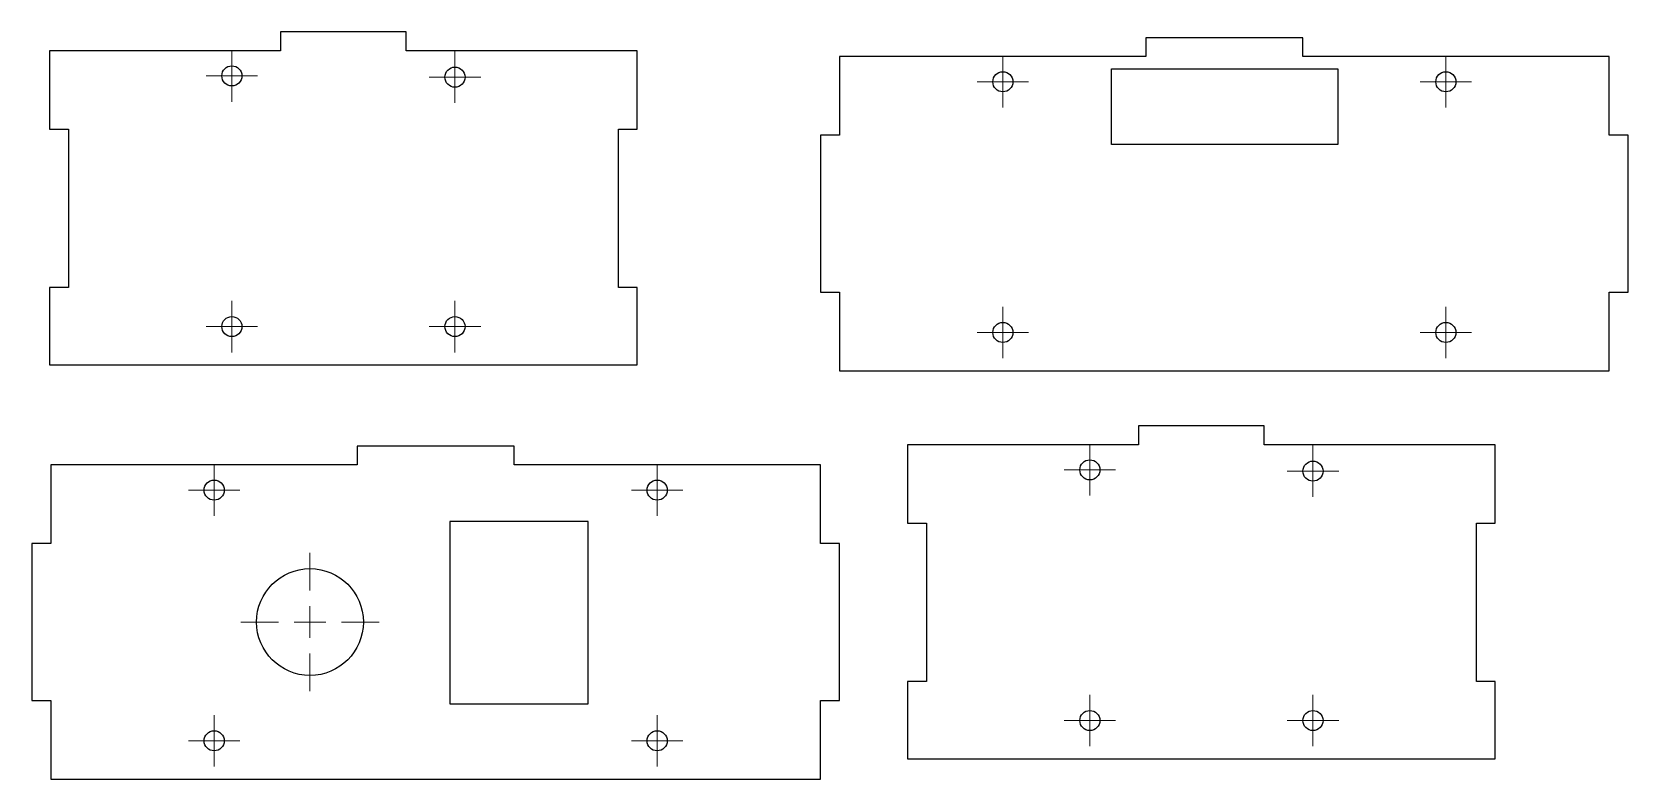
# Model space of a CAD drawing. Header units: millimetres. Extents: x 39 to 940, y 295 to 820.
# Drawn here: x 51.4 to 305.4, y 700.9 to 819.8 of the extents above; entities that cross this region are included whole.
import ezdxf

# ---------------------------------------------------------------- set-up
doc = ezdxf.new("R2010")
doc.units = ezdxf.units.MM

# ---------------------------------------------------------------- blocks, each defined once
blk = doc.blocks.new('SW_CENTERMARKSYMBOL_0')
at = {"color": 0, "linetype": 'Continuous', "lineweight": 18}
for p, q in [((0, 2.5), (0, 4.1)), ((-2.5, 0), (-4.1, 0)), ((0, 0), (-2.5, 0)), ((0, 0), (0, 2.5)), ((0, 0), (0, -2.5)), ((0, 0), (2.5, 0)), ((2.5, 0), (4.1, 0)), ((0, -2.5), (0, -4.1))]:
    blk.add_line(p, q, dxfattribs=at)
blk = doc.blocks.new('SW_CENTERMARKSYMBOL_1')
at = {"color": 0, "linetype": 'Continuous', "lineweight": 18}
for p, q in [((0, 2.5), (0, 4.1)), ((-2.5, 0), (-4.1, 0)), ((0, 0), (-2.5, 0)), ((0, 0), (0, 2.5)), ((0, 0), (0, -2.5)), ((0, 0), (2.5, 0)), ((2.5, 0), (4.1, 0)), ((0, -2.5), (0, -4.1))]:
    blk.add_line(p, q, dxfattribs=at)
blk = doc.blocks.new('SW_CENTERMARKSYMBOL_2')
at = {"color": 0, "linetype": 'Continuous', "lineweight": 18}
for p, q in [((0, 2.5), (0, 4.1)), ((-2.5, 0), (-4.1, 0)), ((0, 0), (-2.5, 0)), ((0, 0), (0, 2.5)), ((0, 0), (0, -2.5)), ((0, 0), (2.5, 0)), ((2.5, 0), (4.1, 0)), ((0, -2.5), (0, -4.1))]:
    blk.add_line(p, q, dxfattribs=at)
blk = doc.blocks.new('SW_CENTERMARKSYMBOL_3')
at = {"color": 0, "linetype": 'Continuous', "lineweight": 18}
for p, q in [((0, 2.5), (0, 4.1)), ((-2.5, 0), (-4.1, 0)), ((0, 0), (-2.5, 0)), ((0, 0), (0, 2.5)), ((0, 0), (0, -2.5)), ((0, 0), (2.5, 0)), ((2.5, 0), (4.1, 0)), ((0, -2.5), (0, -4.1))]:
    blk.add_line(p, q, dxfattribs=at)
blk = doc.blocks.new('SW_CENTERMARKSYMBOL_4')
at = {"color": 0, "linetype": 'Continuous', "lineweight": 18}
for p, q in [((0, 2.5), (0, 4.1)), ((-2.5, 0), (-4.1, 0)), ((0, 0), (-2.5, 0)), ((0, 0), (0, 2.5)), ((0, 0), (0, -2.5)), ((0, 0), (2.5, 0)), ((2.5, 0), (4.1, 0)), ((0, -2.5), (0, -4.1))]:
    blk.add_line(p, q, dxfattribs=at)
blk = doc.blocks.new('SW_CENTERMARKSYMBOL_5')
at = {"color": 0, "linetype": 'Continuous', "lineweight": 18}
for p, q in [((0, 2.5), (0, 4.1)), ((-2.5, 0), (-4.1, 0)), ((0, 0), (-2.5, 0)), ((0, 0), (0, 2.5)), ((0, 0), (0, -2.5)), ((0, 0), (2.5, 0)), ((2.5, 0), (4.1, 0)), ((0, -2.5), (0, -4.1))]:
    blk.add_line(p, q, dxfattribs=at)
blk = doc.blocks.new('SW_CENTERMARKSYMBOL_6')
at = {"color": 0, "linetype": 'Continuous', "lineweight": 18}
for p, q in [((0, 2.5), (0, 4.1)), ((-2.5, 0), (-4.1, 0)), ((0, 0), (-2.5, 0)), ((0, 0), (0, 2.5)), ((0, 0), (0, -2.5)), ((0, 0), (2.5, 0)), ((2.5, 0), (4.1, 0)), ((0, -2.5), (0, -4.1))]:
    blk.add_line(p, q, dxfattribs=at)
blk = doc.blocks.new('SW_CENTERMARKSYMBOL_7')
at = {"color": 0, "linetype": 'Continuous', "lineweight": 18}
for p, q in [((0, 2.5), (0, 4.1)), ((-2.5, 0), (-4.1, 0)), ((0, 0), (-2.5, 0)), ((0, 0), (0, 2.5)), ((0, 0), (0, -2.5)), ((0, 0), (2.5, 0)), ((2.5, 0), (4.1, 0)), ((0, -2.5), (0, -4.1))]:
    blk.add_line(p, q, dxfattribs=at)
blk = doc.blocks.new('SW_CENTERMARKSYMBOL_8')
at = {"color": 0, "linetype": 'Continuous', "lineweight": 18}
for p, q in [((0, 5), (0, 11)), ((-5, 0), (-11, 0)), ((0, 0), (-2.5, 0)), ((0, 0), (0, 2.5)), ((0, 0), (0, -2.5)), ((0, 0), (2.5, 0)), ((5, 0), (11, 0)), ((0, -5), (0, -11))]:
    blk.add_line(p, q, dxfattribs=at)
blk = doc.blocks.new('SW_CENTERMARKSYMBOL_9')
at = {"color": 0, "linetype": 'Continuous', "lineweight": 18}
for p, q in [((0, 2.5), (0, 4.1)), ((-2.5, 0), (-4.1, 0)), ((0, 0), (-2.5, 0)), ((0, 0), (0, 2.5)), ((0, 0), (0, -2.5)), ((0, 0), (2.5, 0)), ((2.5, 0), (4.1, 0)), ((0, -2.5), (0, -4.1))]:
    blk.add_line(p, q, dxfattribs=at)
blk = doc.blocks.new('SW_CENTERMARKSYMBOL_10')
at = {"color": 0, "linetype": 'Continuous', "lineweight": 18}
for p, q in [((0, 2.5), (0, 4.1)), ((-2.5, 0), (-4.1, 0)), ((0, 0), (-2.5, 0)), ((0, 0), (0, 2.5)), ((0, 0), (0, -2.5)), ((0, 0), (2.5, 0)), ((2.5, 0), (4.1, 0)), ((0, -2.5), (0, -4.1))]:
    blk.add_line(p, q, dxfattribs=at)
blk = doc.blocks.new('SW_CENTERMARKSYMBOL_11')
at = {"color": 0, "linetype": 'Continuous', "lineweight": 18}
for p, q in [((0, 2.5), (0, 4.1)), ((-2.5, 0), (-4.1, 0)), ((0, 0), (-2.5, 0)), ((0, 0), (0, 2.5)), ((0, 0), (0, -2.5)), ((0, 0), (2.5, 0)), ((2.5, 0), (4.1, 0)), ((0, -2.5), (0, -4.1))]:
    blk.add_line(p, q, dxfattribs=at)
blk = doc.blocks.new('SW_CENTERMARKSYMBOL_12')
at = {"color": 0, "linetype": 'Continuous', "lineweight": 18}
for p, q in [((0, 2.5), (0, 4.1)), ((-2.5, 0), (-4.1, 0)), ((0, 0), (-2.5, 0)), ((0, 0), (0, 2.5)), ((0, 0), (0, -2.5)), ((0, 0), (2.5, 0)), ((2.5, 0), (4.1, 0)), ((0, -2.5), (0, -4.1))]:
    blk.add_line(p, q, dxfattribs=at)
blk = doc.blocks.new('SW_CENTERMARKSYMBOL_13')
at = {"color": 0, "linetype": 'Continuous', "lineweight": 18}
for p, q in [((0, 2.5), (0, 4.1)), ((-2.5, 0), (-4.1, 0)), ((0, 0), (-2.5, 0)), ((0, 0), (0, 2.5)), ((0, 0), (0, -2.5)), ((0, 0), (2.5, 0)), ((2.5, 0), (4.1, 0)), ((0, -2.5), (0, -4.1))]:
    blk.add_line(p, q, dxfattribs=at)
blk = doc.blocks.new('SW_CENTERMARKSYMBOL_14')
at = {"color": 0, "linetype": 'Continuous', "lineweight": 18}
for p, q in [((0, 2.5), (0, 4.1)), ((-2.5, 0), (-4.1, 0)), ((0, 0), (-2.5, 0)), ((0, 0), (0, 2.5)), ((0, 0), (0, -2.5)), ((0, 0), (2.5, 0)), ((2.5, 0), (4.1, 0)), ((0, -2.5), (0, -4.1))]:
    blk.add_line(p, q, dxfattribs=at)
blk = doc.blocks.new('SW_CENTERMARKSYMBOL_15')
at = {"color": 0, "linetype": 'Continuous', "lineweight": 18}
for p, q in [((0, 2.5), (0, 4.1)), ((-2.5, 0), (-4.1, 0)), ((0, 0), (-2.5, 0)), ((0, 0), (0, 2.5)), ((0, 0), (0, -2.5)), ((0, 0), (2.5, 0)), ((2.5, 0), (4.1, 0)), ((0, -2.5), (0, -4.1))]:
    blk.add_line(p, q, dxfattribs=at)
blk = doc.blocks.new('SW_CENTERMARKSYMBOL_16')
at = {"color": 0, "linetype": 'Continuous', "lineweight": 18}
for p, q in [((0, 2.5), (0, 4.1)), ((-2.5, 0), (-4.1, 0)), ((0, 0), (-2.5, 0)), ((0, 0), (0, 2.5)), ((0, 0), (0, -2.5)), ((0, 0), (2.5, 0)), ((2.5, 0), (4.1, 0)), ((0, -2.5), (0, -4.1))]:
    blk.add_line(p, q, dxfattribs=at)

msp = doc.modelspace()

# ---------------------------------------------------------------- linework, layer by layer
at = {"color": 7, "linetype": 'Continuous', "lineweight": 25}
for p, q in [((90.94, 819.78), (90.94, 816.78)), ((110.94, 819.78), (90.94, 819.78)), ((110.94, 816.78), (110.94, 819.78)), ((228.63, 818.85), (228.63, 815.85)), ((253.63, 818.85), (228.63, 818.85)), ((253.63, 815.85), (253.63, 818.85)), ((54.19, 816.78), (54.19, 804.28)), ((90.94, 816.78), (54.19, 816.78)), ((147.69, 816.78), (110.94, 816.78)), ((147.69, 804.28), (147.69, 816.78)), ((228.63, 815.85), (179.88, 815.85)), ((179.88, 815.85), (179.88, 803.35)), ((302.38, 815.85), (253.63, 815.85)), ((302.38, 803.35), (302.38, 815.85)), ((223.17, 813.89), (259.17, 813.89)), ((223.17, 801.89), (223.17, 813.89)), ((259.17, 813.89), (259.17, 801.89)), ((54.19, 804.28), (57.19, 804.28)), ((57.19, 804.28), (57.19, 779.08)), ((144.69, 804.28), (147.69, 804.28)), ((144.69, 779.08), (144.69, 804.28)), ((176.88, 803.35), (176.88, 778.35)), ((179.88, 803.35), (176.88, 803.35)), ((305.38, 803.35), (302.38, 803.35)), ((305.38, 778.35), (305.38, 803.35)), ((259.17, 801.89), (223.17, 801.89)), ((54.19, 779.08), (54.19, 766.78)), ((57.19, 779.08), (54.19, 779.08)), ((147.69, 779.08), (144.69, 779.08)), ((147.69, 766.78), (147.69, 779.08)), ((176.88, 778.35), (179.88, 778.35)), ((179.88, 778.35), (179.88, 765.85)), ((302.38, 778.35), (305.38, 778.35)), ((302.38, 765.85), (302.38, 778.35)), ((54.19, 766.78), (147.69, 766.78)), ((179.88, 765.85), (302.38, 765.85)), ((227.48, 757.08), (227.48, 754.08)), ((247.48, 757.08), (227.48, 757.08)), ((247.48, 754.08), (247.48, 757.08)), ((103.12, 753.86), (103.12, 750.86)), ((128.12, 753.86), (103.12, 753.86)), ((128.12, 750.86), (128.12, 753.86)), ((190.73, 754.08), (190.73, 741.58)), ((227.48, 754.08), (190.73, 754.08)), ((284.23, 754.08), (247.48, 754.08)), ((284.23, 741.58), (284.23, 754.08)), ((103.12, 750.86), (54.37, 750.86)), ((54.37, 750.86), (54.37, 738.36)), ((176.87, 750.86), (128.12, 750.86)), ((176.87, 738.36), (176.87, 750.86)), ((139.87, 741.86), (117.87, 741.86)), ((117.87, 741.86), (117.87, 712.86)), ((139.87, 712.86), (139.87, 741.86)), ((190.73, 741.58), (193.73, 741.58)), ((193.73, 741.58), (193.73, 716.38)), ((281.23, 741.58), (284.23, 741.58)), ((281.23, 716.38), (281.23, 741.58)), ((51.37, 738.36), (51.37, 713.36)), ((54.37, 738.36), (51.37, 738.36)), ((179.87, 738.36), (176.87, 738.36)), ((179.87, 713.36), (179.87, 738.36)), ((190.73, 716.38), (190.73, 704.08)), ((193.73, 716.38), (190.73, 716.38)), ((284.23, 716.38), (281.23, 716.38)), ((284.23, 704.08), (284.23, 716.38)), ((51.37, 713.36), (54.37, 713.36)), ((54.37, 713.36), (54.37, 700.86)), ((117.87, 712.86), (139.87, 712.86)), ((176.87, 713.36), (179.87, 713.36)), ((176.87, 700.86), (176.87, 713.36)), ((190.73, 704.08), (284.23, 704.08)), ((54.37, 700.86), (176.87, 700.86))]:
    msp.add_line(p, q, dxfattribs=at)
for centre, radius in [((83.19, 812.78), 1.6), ((118.69, 812.58), 1.6), ((205.88, 811.85), 1.6), ((276.38, 811.85), 1.6), ((83.19, 772.88), 1.6), ((118.69, 772.88), 1.6), ((205.88, 771.95), 1.6), ((276.38, 771.95), 1.6), ((219.73, 750.08), 1.6), ((255.23, 749.88), 1.6), ((80.37, 746.86), 1.6), ((150.87, 746.86), 1.6), ((95.62, 725.86), 8.5), ((219.73, 710.18), 1.6), ((255.23, 710.18), 1.6), ((80.37, 706.96), 1.6), ((150.87, 706.96), 1.6)]:
    msp.add_circle(centre, radius, dxfattribs=at)

# ---------------------------------------------------------------- block references
at = {"color": 7, "linetype": 'Continuous', "lineweight": 18}
for name, p in [('SW_CENTERMARKSYMBOL_0', (83.19, 812.78)), ('SW_CENTERMARKSYMBOL_1', (118.69, 812.58)), ('SW_CENTERMARKSYMBOL_10', (205.88, 811.85)), ('SW_CENTERMARKSYMBOL_9', (276.38, 811.85)), ('SW_CENTERMARKSYMBOL_2', (83.19, 772.88)), ('SW_CENTERMARKSYMBOL_3', (118.69, 772.88)), ('SW_CENTERMARKSYMBOL_12', (205.88, 771.95)), ('SW_CENTERMARKSYMBOL_11', (276.38, 771.95)), ('SW_CENTERMARKSYMBOL_13', (219.73, 750.08)), ('SW_CENTERMARKSYMBOL_14', (255.23, 749.88)), ('SW_CENTERMARKSYMBOL_4', (80.37, 746.86)), ('SW_CENTERMARKSYMBOL_5', (150.87, 746.86)), ('SW_CENTERMARKSYMBOL_8', (95.62, 725.86)), ('SW_CENTERMARKSYMBOL_15', (219.73, 710.18)), ('SW_CENTERMARKSYMBOL_16', (255.23, 710.18)), ('SW_CENTERMARKSYMBOL_7', (80.37, 706.96)), ('SW_CENTERMARKSYMBOL_6', (150.87, 706.96))]:
    msp.add_blockref(name, p, dxfattribs=at)

doc.saveas('drawing.dxf')
